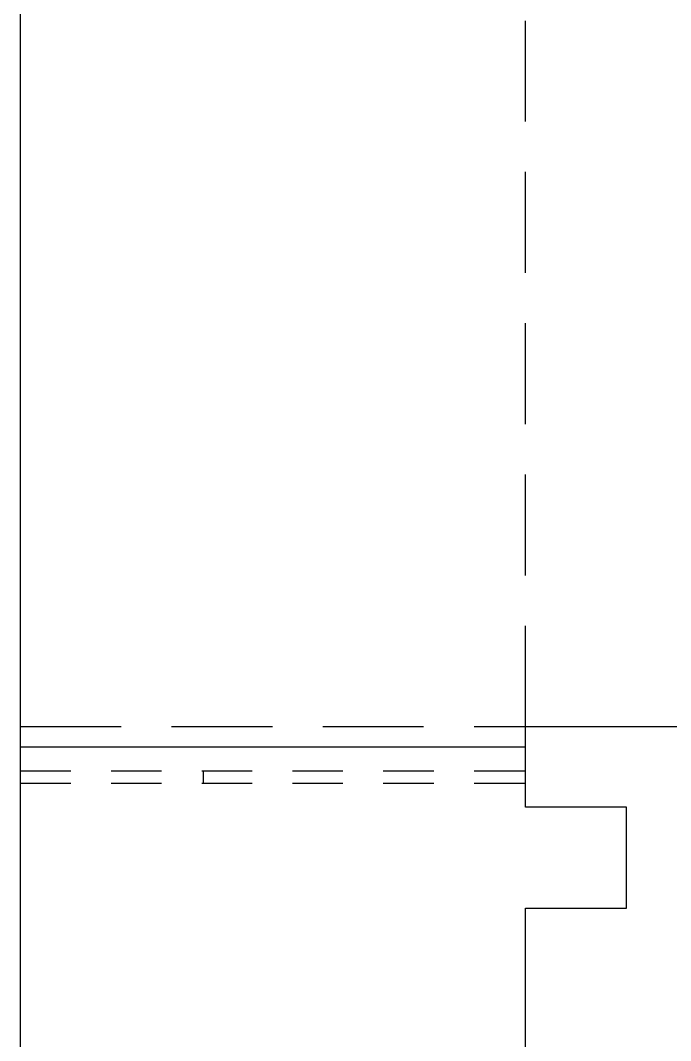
# Model space of a CAD drawing. Extents: x 17.6 to 65.2, y 116.5 to 153.5.
# Drawn here: x 19.99 to 21.603, y 148.396 to 150.925 of the extents above; entities that cross this region are included whole.
import ezdxf

# ---------------------------------------------------------------- set-up
doc = ezdxf.new("R2010")
doc.units = 0
doc.header["$MEASUREMENT"] = 0
doc.linetypes.add('HIDDEN', pattern=[0.375, 0.25, -0.125])
doc.layers.add('INST_-_MATRIZ', color=9, linetype='CONTINUOUS')
doc.layers.add('INST_-_PILAR', color=6, linetype='CONTINUOUS')

msp = doc.modelspace()

# ---------------------------------------------------------------- linework, layer by layer
at = {"layer": 'INST_-_MATRIZ', "linetype": 'HIDDEN'}
for p, q in [((21.2433, 149.1742), (21.2433, 152.0242)), ((19.9904, 149.1742), (21.2433, 149.1742))]:
    msp.add_line(p, q, dxfattribs=at)
at = {"layer": 'INST_-_MATRIZ'}
for p, q in [((19.9904, 149.2598), (19.9904, 151.0295)), ((19.9904, 147.4902), (19.9904, 149.2598)), ((19.9904, 149.1242), (21.2434, 149.1242))]:
    msp.add_line(p, q, dxfattribs=at)
at = {"layer": 'INST_-_MATRIZ', "linetype": 'HIDDEN', "ltscale": 0.5}
for p, q in [((19.9904, 149.0642), (21.2433, 149.0642)), ((20.4433, 149.0642), (20.4433, 149.0342)), ((19.9904, 149.0342), (21.2434, 149.0342))]:
    msp.add_line(p, q, dxfattribs=at)
at = {"layer": 'INST_-_PILAR', "ltscale": 0.5}
msp.add_lwpolyline([(21.4933, 148.7242), (21.4933, 148.9742), (21.2433, 148.9742), (21.2433, 149.1742), (21.6433, 149.1742), (21.6433, 148.3242), (21.2433, 148.3242), (21.2433, 148.7242)], close=True, dxfattribs=at)

doc.saveas('drawing.dxf')
